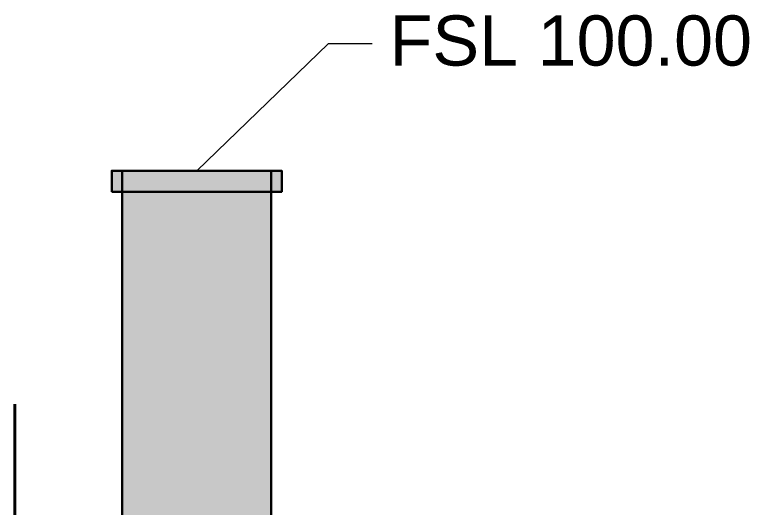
# Model space of a CAD drawing. Header units: millimetres. Extents: x 71 to 41929, y 71 to 131329.
# Drawn here: x 8553 to 11511, y 113725 to 115709 of the extents above; entities that cross this region are included whole.
import ezdxf

# ---------------------------------------------------------------- set-up
doc = ezdxf.new("R2010")
doc.units = ezdxf.units.MM
for name, color, linetype in [('ANNOTATIONS', 7, 'Continuous'), ('GEOFAB', 5, 'Continuous'), ('LEADERS', 7, 'Continuous'), ('MANHOLES', 7, 'Continuous')]:
    doc.layers.add(name, color=color, linetype=linetype)
doc.styles.add('ARIAL', font='arial.ttf')

msp = doc.modelspace()

# ---------------------------------------------------------------- linework, layer by layer
at = {"layer": 'GEOFAB', "color": 6, "lineweight": 40}
msp.add_line((8553.3, 111904.4), (8553.3, 114140.7), dxfattribs=at)
at = {"layer": 'LEADERS', "lineweight": 18}
for p, q in [((9815.4, 115592.3), (9286.2, 115080.7)), ((9991.8, 115592.3), (9815.4, 115592.3))]:
    msp.add_line(p, q, dxfattribs=at)
at = {"layer": 'MANHOLES', "lineweight": 30}
for points in [[(8943.9, 114996.1), (9628.5, 114996.1), (9628.5, 115080.7), (8943.9, 115080.7)], [(8986.2, 113640.7), (9586.2, 113640.7), (9586.2, 115080.7), (8986.2, 115080.7)]]:
    msp.add_lwpolyline(points, close=True, dxfattribs=at)
at = {"layer": 'MANHOLES', "true_color": 0x737373}
msp.add_solid([(8943.9, 114996.1), (9628.5, 114996.1), (8943.9, 115080.7), (9628.5, 115080.7)], dxfattribs=at)
at = {"layer": 'MANHOLES', "true_color": 0xb8b8b8}
msp.add_solid([(8986.2, 113640.7), (9586.2, 113640.7), (8986.2, 115080.7), (9586.2, 115080.7)], dxfattribs=at)

# ---------------------------------------------------------------- texts
at = {"layer": 'ANNOTATIONS', "style": 'ARIAL'}
msp.add_text('FSL 100.00', height=202.07, dxfattribs=at).set_placement((10062.3, 115504.1))

doc.saveas('drawing.dxf')
